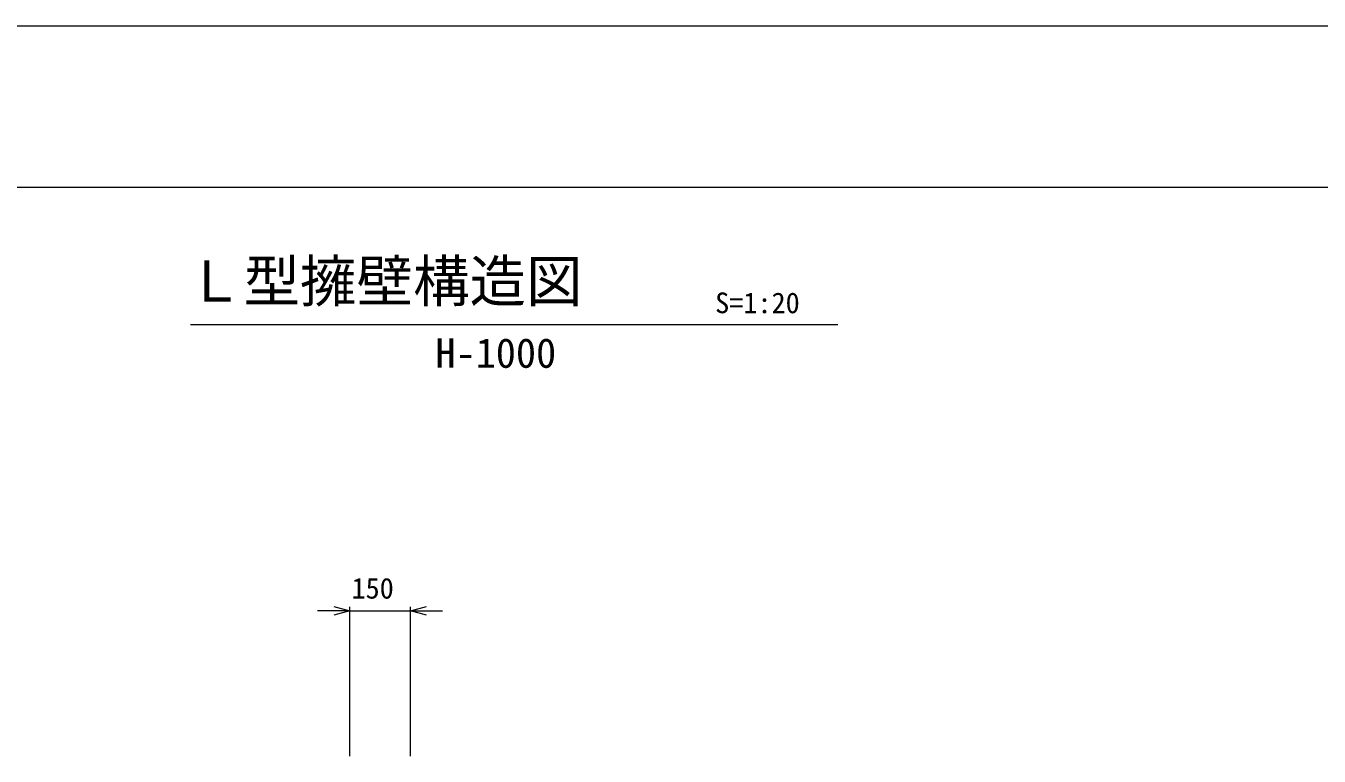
# Model space of a CAD drawing. Units: millimetres, scale not verified, with parts at other scales. Extents: x -1 to 252299, y 59402 to 118802.
# Drawn here: x 8532 to 24558, y 109753 to 118802 of the extents above; entities that cross this region are included whole.
import ezdxf
from ezdxf.enums import TextEntityAlignment as Align

# ---------------------------------------------------------------- set-up
doc = ezdxf.new("R2010")
doc.units = ezdxf.units.MM
doc.header["$LTSCALE"] = 300
for name, color, linetype, lineweight in [('0_2', 1, 'Continuous', 18), ('D-STR-DIM', 7, 'Continuous', 18), ('D-TTL(外枠）', 2, 'Continuous', 18), ('D-TTL-LINE', 7, 'Continuous', 18), ('DEFPOINTS_3', 7, 'Continuous', 18)]:
    doc.layers.add(name, color=color, linetype=linetype, lineweight=lineweight)
doc.layers.add('D-TTL-TXT', color=1, linetype='Continuous')
doc.styles.add('ＭＳ ゴシック', font='')
doc.styles.get('ＭＳ ゴシック').set_extended_font_data('MS Gothic')

msp = doc.modelspace()

# ---------------------------------------------------------------- linework, layer by layer
at = {"layer": '0_2'}
for p, q in [((12346.5, 111606.4), (12546.5, 111552.8)), ((12546.5, 111552.8), (12346.5, 111499.2)), ((12546.5, 111552.8), (12346.5, 111552.8)), ((13296.5, 111552.8), (13496.5, 111606.4)), ((13496.5, 111499.2), (13296.5, 111552.8)), ((13296.5, 111552.8), (13496.5, 111552.8))]:
    msp.add_line(p, q, dxfattribs=at)
at = {"layer": 'D-STR-DIM'}
for p, q in [((12346.5, 111552.8), (12146.5, 111552.8)), ((12546.5, 109752.8), (12546.5, 111602.8)), ((12546.5, 111552.8), (13296.5, 111552.8)), ((13296.5, 109752.8), (13296.5, 111602.8)), ((13496.5, 111552.8), (13696.5, 111552.8))]:
    msp.add_line(p, q, dxfattribs=at)
at = {"layer": 'D-TTL(外枠）'}
msp.add_line((2298.9, 116802.1), (81798.9, 116802.1), dxfattribs=at)
at = {"layer": 'D-TTL-LINE'}
msp.add_line((10573.8, 115100.5), (18593.1, 115100.5), dxfattribs=at)
at = {"layer": 'DEFPOINTS_3'}
msp.add_line((-1.1, 118802.1), (84098.9, 118802.1), dxfattribs=at)

# ---------------------------------------------------------------- texts
at = {"layer": 'D-STR-DIM', "color": 1, "style": 'ＭＳ ゴシック'}
msp.add_text('150', height=256.6, dxfattribs=at).set_placement((12567, 111627.8), align=Align.BOTTOM_LEFT)
at = {"layer": 'D-TTL-TXT', "style": 'ＭＳ ゴシック'}
for s, height, p in [('Ｌ型擁壁構造図', 513.2, (10529.4, 115228.5)), ('S=1:20', 256.6, (17073.8, 115164.5)), ('H-1000', 366.6, (13606.9, 114455.1))]:
    msp.add_text(s, height=height, dxfattribs=at).set_placement(p, align=Align.BOTTOM_LEFT)

doc.saveas('drawing.dxf')
